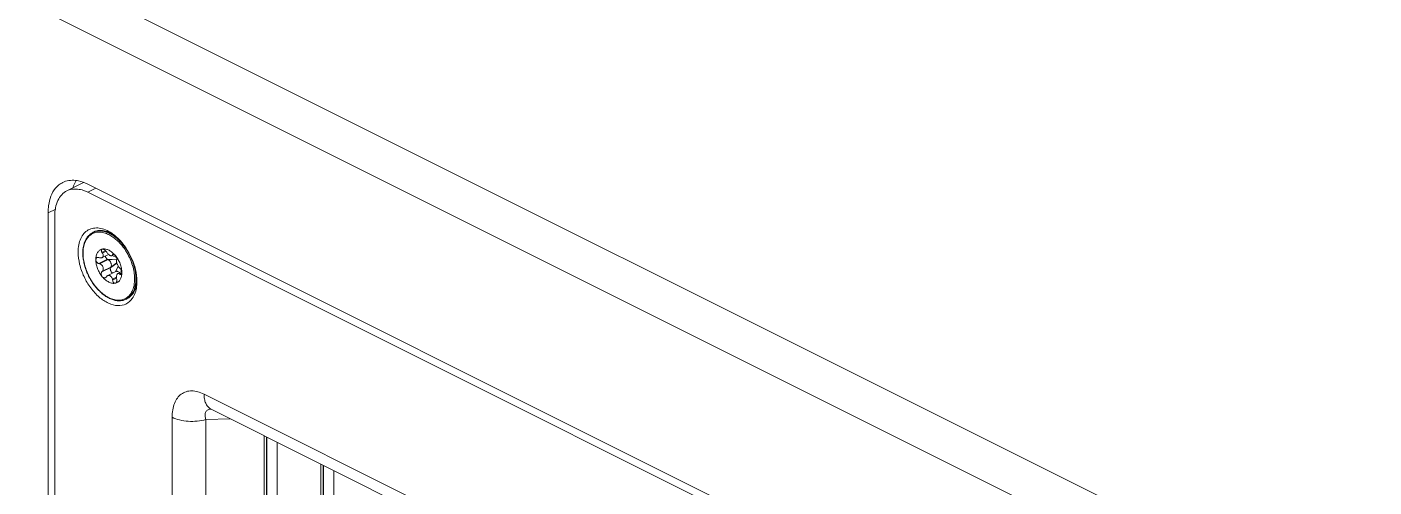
# Model space of a CAD drawing. Header units: millimetres. Extents: x 0 to 2524, y 0 to 1785.
# Drawn here: x 1166.3 to 1281.7, y 854.1 to 893.5 of the extents above; entities that cross this region are included whole.
import ezdxf

# ---------------------------------------------------------------- set-up
doc = ezdxf.new("R2010")
doc.units = ezdxf.units.MM
doc.header["$LTSCALE"] = 0.1
doc.layers.get('0').update_dxf_attribs({"lineweight": 13})

msp = doc.modelspace()

# ---------------------------------------------------------------- linework, layer by layer
for p, q in [((1142.53, 911.15), (1527.2, 718.82)), ((1146.51, 905.51), (1517.31, 720.11)), ((1171.13, 880.19), (1169.71, 879.48)), ((1171.5, 880.06), (1495.07, 718.27)), ((1171.5, 879.36), (1172.19, 879.71)), ((1287.47, 821.38), (1171.5, 879.36)), ((1168.76, 877.92), (1168.11, 877.6)), ((1168.11, 801.39), (1168.11, 877.6)), ((1168.67, 877.31), (1168.67, 801.1)), ((1171.94, 875.92), (1172, 875.95)), ((1172.75, 874.49), (1172.72, 874.49)), ((1172.72, 874.2), (1173.03, 874.36)), ((1172.76, 874.15), (1172.72, 874.2)), ((1173.29, 874.04), (1172.73, 873.76)), ((1173.07, 874.3), (1172.76, 874.15)), ((1173.09, 874.28), (1173.13, 874.22)), ((1173.57, 873.93), (1173.77, 874.03)), ((1173.62, 873.98), (1173.74, 874.04)), ((1173.62, 873.98), (1173.63, 874.01)), ((1173.63, 874.01), (1173.71, 874.05)), ((1172.45, 873.77), (1172.51, 873.75)), ((1172.45, 873.25), (1173.2, 873.62)), ((1172.51, 873.23), (1172.45, 873.25)), ((1172.51, 873.23), (1173.25, 873.6)), ((1172.72, 872.54), (1173.47, 872.91)), ((1172.76, 872.59), (1173.49, 872.95)), ((1173.2, 873.62), (1173.25, 873.6)), ((1174, 873.58), (1173.2, 873.62)), ((1173.99, 873.58), (1173.25, 873.6)), ((1174, 873.29), (1173.47, 872.91)), ((1173.49, 872.95), (1173.47, 872.91)), ((1174, 873.3), (1173.49, 872.95)), ((1173.6, 873.94), (1173.97, 873.77)), ((1174.11, 873.03), (1173.87, 872.55)), ((1174.12, 873.03), (1173.88, 872.55)), ((1173.99, 873.57), (1173.98, 873.53)), ((1174.23, 872.89), (1174.26, 872.86)), ((1172.72, 872.54), (1172.76, 872.59)), ((1173.13, 872.14), (1173.09, 872.1)), ((1173.21, 872.22), (1173.92, 872.57)), ((1173.62, 871.9), (1173.97, 872.08)), ((1173.63, 871.83), (1173.62, 871.9)), ((1173.63, 871.83), (1173.98, 872.01)), ((1173.98, 871.97), (1173.99, 871.91)), ((1174.42, 872.57), (1174.09, 872.4)), ((1174.43, 872.47), (1174.23, 872.37)), ((1174.26, 872.34), (1174.23, 872.37)), ((1174.26, 872.34), (1174.42, 872.42)), ((1174.36, 872.73), (1174.36, 872.54)), ((1174.38, 872.7), (1174.38, 872.55)), ((1173.87, 871.57), (1173.9, 871.58)), ((1173.9, 871.57), (1173.9, 871.57)), ((1174.8, 870.2), (1174.86, 870.23)), ((1181.47, 862.06), (1277.5, 814.04)), ((1182.09, 860.76), (1278.12, 812.74)), ((1178.73, 808.28), (1178.73, 860.08)), ((1183.71, 859.95), (1181.63, 859.89)), ((1181.63, 808.09), (1181.63, 859.89)), ((1186.63, 858.49), (1186.63, 804.26)), ((1186.82, 858.4), (1186.82, 803.98)), ((1186.85, 803.97), (1186.85, 858.38)), ((1187.73, 804.11), (1187.73, 857.94)), ((1191.49, 856.06), (1191.49, 801.83)), ((1191.68, 855.97), (1191.68, 801.55)), ((1191.71, 801.54), (1191.71, 855.95)), ((1192.6, 801.67), (1192.6, 855.51))]:
    msp.add_line(p, q)
msp.add_lwpolyline([(1182.02, 860.79), (1182.01, 860.8), (1182.09, 860.76)])
for centre, radius, start, end in [((1170.17, 878.57), 1.81, 116.6109, 121.7606), ((1170.14, 876.65), 3.04, 63.4059, 67.4574), ((1172.47, 874.85), 1.2, 113.296, 116.5662), ((1171.52, 872.84), 3.63, 53.1021, 55.9169), ((1171.38, 872.66), 3.86, 51.5572, 53.1153), ((1171.26, 872.5), 4.06, 49.3162, 51.5518), ((1171.41, 872.39), 3.86, 46.173, 48.0654), ((1171.25, 872.22), 4.09, 43.3817, 46.1547), ((1174.48, 874.16), 3.4, 180.0006, 180.4861), ((1172.17, 872.53), 2.2, 39.6153, 43.0298), ((1171.17, 872.15), 4.2, 43.1152, 43.3884), ((1171.11, 872.09), 4.28, 41.6542, 43.1103), ((1170.86, 871.87), 4.62, 35.7119, 41.5794), ((1170.85, 871.87), 4.74, 35.7147, 41.5814), ((1171.68, 871.71), 4.03, 1.4294, 3.7819), ((1171.91, 871.71), 3.81, 0.0052, 1.421), ((1173.74, 872.18), 0.622, 281.697, 284.5236), ((1174.2, 871.44), 1.38, 317.6842, 320.5538), ((1174.26, 871.27), 1.2, 296.5682, 299.8233), ((1174.32, 871.31), 1.21, 296.5769, 307.8677), ((1182.49, 861.57), 0.903, 238.9729, 243.4127)]:
    msp.add_arc(centre, radius, start, end)
for points, knots in [([(1168.75, 879.72), (1168.79, 879.76), (1168.92, 879.91), (1169.08, 880.04), (1169.21, 880.11)], [0, 0, 0, 0, 0.255448, 1, 1, 1, 1]), ([(1169.35, 880.19), (1169.52, 880.28), (1169.88, 880.39), (1170.26, 880.4), (1170.45, 880.38)], [0, 0, 0, 0, 0.486874, 1, 1, 1, 1]), ([(1170.51, 880.39), (1170.49, 880.34), (1170.38, 880.15), (1170.3, 879.95), (1170.25, 879.79)], [0, 0, 0, 0, 0.241224, 1, 1, 1, 1]), ([(1170.45, 880.38), (1170.54, 880.37), (1170.9, 880.31), (1171.25, 880.18), (1171.5, 880.06)], [0, 0, 0, 0, 0.236249, 1, 1, 1, 1]), ([(1168.11, 877.6), (1168.11, 877.81), (1168.15, 878.55), (1168.41, 879.31), (1168.75, 879.72)], [0, 0, 0, 0, 0.281293, 1, 1, 1, 1]), ([(1169.71, 879.48), (1169.55, 879.4), (1169.24, 879.16), (1168.91, 878.65), (1168.71, 878.02), (1168.67, 877.56), (1168.67, 877.31)], [0, 0, 0, 0, 0.217166, 0.450361, 0.71044, 1, 1, 1, 1]), ([(1170.63, 879.63), (1170.47, 879.65), (1170.15, 879.64), (1169.85, 879.55), (1169.71, 879.48)], [0, 0, 0, 0, 0.513126, 1, 1, 1, 1]), ([(1171.31, 879.45), (1171.25, 879.48), (1171.03, 879.56), (1170.8, 879.61), (1170.63, 879.63)], [0, 0, 0, 0, 0.261691, 1, 1, 1, 1]), ([(1171.55, 876.13), (1171.69, 876.2), (1172, 876.31), (1172.51, 876.31), (1173.05, 876.15), (1173.39, 875.96), (1173.56, 875.85)], [0, 0, 0, 0, 0.220157, 0.453848, 0.71227, 1, 1, 1, 1]), ([(1170.68, 874.23), (1170.68, 874.44), (1170.71, 874.84), (1170.88, 875.39), (1171.15, 875.84), (1171.41, 876.05), (1171.55, 876.13)], [0, 0, 0, 0, 0.28868, 0.548854, 0.782798, 1, 1, 1, 1]), ([(1171.08, 874.16), (1171.08, 874.36), (1171.11, 874.65), (1171.2, 875.01), (1171.3, 875.25), (1171.42, 875.46), (1171.57, 875.65), (1171.74, 875.81), (1171.87, 875.89), (1171.94, 875.92)], [0, 0, 0, 0, 0.285392, 0.417936, 0.543856, 0.663798, 0.778818, 0.890321, 1, 1, 1, 1]), ([(1173.31, 875.73), (1173.17, 875.8), (1172.9, 875.91), (1172.54, 875.96), (1172.27, 875.94), (1172.08, 875.89), (1171.91, 875.82), (1171.75, 875.72), (1171.6, 875.6), (1171.47, 875.45), (1171.36, 875.28), (1171.27, 875.08), (1171.19, 874.87), (1171.12, 874.55), (1171.1, 874.3), (1171.1, 874.13)], [0, 0, 0, 0, 0.134718, 0.256832, 0.314289, 0.370104, 0.425075, 0.480068, 0.535949, 0.593509, 0.653412, 0.716168, 0.782107, 0.851412, 1, 1, 1, 1]), ([(1172, 875.95), (1172.09, 876), (1172.28, 876.07), (1172.6, 876.1), (1172.93, 876.06), (1173.14, 876), (1173.25, 875.96)], [0, 0, 0, 0, 0.23416, 0.475216, 0.729085, 1, 1, 1, 1]), ([(1173.43, 875.86), (1173.31, 875.92), (1173.06, 876.02), (1172.74, 876.08), (1172.49, 876.08), (1172.32, 876.06), (1172.15, 876.02), (1172.05, 875.98), (1172, 875.95)], [0, 0, 0, 0, 0.278944, 0.534783, 0.655555, 0.772578, 0.886969, 1, 1, 1, 1]), ([(1173.37, 875.83), (1173.25, 875.89), (1173.01, 875.98), (1172.66, 876.06), (1172.36, 876.05), (1172.15, 876.01), (1172.05, 875.97), (1172, 875.95)], [0, 0, 0, 0, 0.278209, 0.534456, 0.772603, 0.887165, 1, 1, 1, 1]), ([(1173.99, 875.26), (1173.89, 875.35), (1173.67, 875.53), (1173.43, 875.67), (1173.31, 875.73)], [0, 0, 0, 0, 0.516834, 1, 1, 1, 1]), ([(1173.72, 875.62), (1173.69, 875.64), (1173.58, 875.72), (1173.46, 875.78), (1173.37, 875.83)], [0, 0, 0, 0, 0.25686, 1, 1, 1, 1]), ([(1173.78, 875.65), (1173.75, 875.67), (1173.64, 875.75), (1173.52, 875.81), (1173.43, 875.86)], [0, 0, 0, 0, 0.25686, 1, 1, 1, 1]), ([(1174.07, 875.34), (1174.04, 875.37), (1173.93, 875.47), (1173.81, 875.56), (1173.72, 875.62)], [0, 0, 0, 0, 0.255737, 1, 1, 1, 1]), ([(1173.91, 875.58), (1174.42, 875.13), (1175.25, 874), (1175.66, 872.66), (1175.71, 871.97)], [0, 0, 0, 0, 0.499998, 1, 1, 1, 1]), ([(1174.39, 875.01), (1174.37, 875.04), (1174.26, 875.16), (1174.15, 875.27), (1174.07, 875.34)], [0, 0, 0, 0, 0.254414, 1, 1, 1, 1]), ([(1175.32, 870.25), (1175.18, 870.06), (1174.81, 869.72), (1174.04, 869.59), (1173.22, 869.83), (1172.43, 870.37), (1171.72, 871.15), (1171.15, 872.12), (1170.78, 873.16), (1170.68, 873.88), (1170.68, 874.23)], [0, 0, 0, 0, 0.093914, 0.18813, 0.295826, 0.421919, 0.563565, 0.713337, 0.861833, 1, 1, 1, 1]), ([(1174.8, 870.2), (1174.71, 870.15), (1174.53, 870.09), (1174.24, 870.05), (1173.93, 870.07), (1173.61, 870.16), (1173.29, 870.3), (1172.97, 870.49), (1172.67, 870.73), (1172.37, 871.02), (1172.1, 871.34), (1171.84, 871.7), (1171.62, 872.08), (1171.43, 872.49), (1171.28, 872.9), (1171.17, 873.32), (1171.1, 873.73), (1171.08, 874), (1171.08, 874.13)], [0, 0, 0, 0, 0.046162, 0.093539, 0.14319, 0.195908, 0.252154, 0.312065, 0.375489, 0.442037, 0.511131, 0.58206, 0.65402, 0.726157, 0.797611, 0.867553, 0.935227, 1, 1, 1, 1]), ([(1171.1, 874.13), (1171.1, 873.96), (1171.13, 873.6), (1171.25, 873.06), (1171.43, 872.52), (1171.68, 872), (1171.98, 871.52), (1172.33, 871.08), (1172.72, 870.71), (1173.12, 870.42), (1173.47, 870.25), (1173.75, 870.16), (1173.95, 870.12), (1174.14, 870.11), (1174.33, 870.12), (1174.51, 870.16), (1174.68, 870.22), (1174.84, 870.31), (1174.98, 870.42), (1175.11, 870.56), (1175.22, 870.71), (1175.31, 870.89), (1175.42, 871.15), (1175.47, 871.37), (1175.49, 871.52)], [0, 0, 0, 0, 0.068636, 0.141294, 0.216628, 0.293067, 0.36896, 0.442698, 0.512838, 0.578246, 0.638256, 0.666243, 0.692947, 0.718503, 0.743108, 0.767017, 0.790534, 0.813988, 0.837717, 0.862037, 0.887221, 0.913488, 0.940997, 1, 1, 1, 1]), ([(1172.19, 873.59), (1172.19, 873.7), (1172.21, 873.87), (1172.27, 874.07), (1172.34, 874.2), (1172.42, 874.31), (1172.52, 874.4), (1172.63, 874.46), (1172.71, 874.49), (1172.75, 874.49)], [0, 0, 0, 0, 0.292489, 0.425478, 0.549994, 0.667323, 0.77954, 0.889431, 1, 1, 1, 1]), ([(1172.72, 874.49), (1172.72, 874.48), (1172.7, 874.47), (1172.68, 874.44), (1172.67, 874.41), (1172.66, 874.36), (1172.68, 874.29), (1172.7, 874.23), (1172.72, 874.2)], [0, 0, 0, 0, 0.097885, 0.196945, 0.302948, 0.419624, 0.688587, 1, 1, 1, 1]), ([(1172.73, 873.76), (1172.74, 873.76), (1172.77, 873.78), (1172.8, 873.82), (1172.82, 873.86), (1172.83, 873.92), (1172.83, 873.97), (1172.81, 874.05), (1172.78, 874.11), (1172.76, 874.15)], [0, 0, 0, 0, 0.11066, 0.218773, 0.328694, 0.444664, 0.569516, 0.704271, 1, 1, 1, 1]), ([(1172.75, 874.49), (1172.79, 874.5), (1172.87, 874.51), (1173, 874.5), (1173.13, 874.47), (1173.32, 874.4), (1173.54, 874.27), (1173.71, 874.12), (1173.78, 874.03)], [0, 0, 0, 0, 0.102583, 0.210144, 0.32398, 0.444974, 0.708853, 1, 1, 1, 1]), ([(1173.09, 874.28), (1173.07, 874.31), (1173.02, 874.37), (1172.95, 874.44), (1172.88, 874.47), (1172.83, 874.49), (1172.78, 874.5), (1172.75, 874.49)], [0, 0, 0, 0, 0.280746, 0.557076, 0.685088, 0.802432, 1, 1, 1, 1]), ([(1173.29, 874.03), (1173.26, 874.06), (1173.2, 874.12), (1173.15, 874.19), (1173.13, 874.22)], [0, 0, 0, 0, 0.500571, 1, 1, 1, 1]), ([(1173.57, 873.93), (1173.56, 873.92), (1173.55, 873.92), (1173.52, 873.92), (1173.48, 873.92), (1173.43, 873.94), (1173.37, 873.97), (1173.31, 874.01), (1173.29, 874.03)], [0, 0, 0, 0, 0.081289, 0.172033, 0.275865, 0.394549, 0.674735, 1, 1, 1, 1]), ([(1173.62, 873.98), (1173.61, 873.97), (1173.6, 873.95), (1173.58, 873.93), (1173.57, 873.93)], [0, 0, 0, 0, 0.516987, 1, 1, 1, 1]), ([(1173.66, 874.05), (1173.65, 874.04), (1173.64, 874.03), (1173.63, 874.02), (1173.63, 874.01)], [0, 0, 0, 0, 0.479654, 1, 1, 1, 1]), ([(1173.77, 874.03), (1173.76, 874.03), (1173.74, 874.04), (1173.71, 874.05), (1173.68, 874.06), (1173.67, 874.05), (1173.66, 874.05)], [0, 0, 0, 0, 0.309007, 0.574685, 0.801106, 1, 1, 1, 1]), ([(1173.87, 873.94), (1173.85, 873.95), (1173.82, 873.99), (1173.79, 874.01), (1173.77, 874.03)], [0, 0, 0, 0, 0.531627, 1, 1, 1, 1]), ([(1175.49, 872.36), (1175.47, 872.55), (1175.39, 872.94), (1175.2, 873.51), (1174.94, 874.06), (1174.73, 874.4), (1174.61, 874.57)], [0, 0, 0, 0, 0.24093, 0.491799, 0.746855, 1, 1, 1, 1]), ([(1175.6, 872.37), (1175.58, 872.57), (1175.5, 872.97), (1175.31, 873.55), (1175.04, 874.11), (1174.82, 874.47), (1174.7, 874.64)], [0, 0, 0, 0, 0.240938, 0.491809, 0.746861, 1, 1, 1, 1]), ([(1172.29, 873.76), (1172.27, 873.75), (1172.25, 873.73), (1172.22, 873.69), (1172.2, 873.64), (1172.19, 873.61), (1172.19, 873.59)], [0, 0, 0, 0, 0.236599, 0.476208, 0.728722, 1, 1, 1, 1]), ([(1172.75, 872.12), (1172.67, 872.23), (1172.51, 872.45), (1172.33, 872.82), (1172.22, 873.2), (1172.19, 873.46), (1172.19, 873.59)], [0, 0, 0, 0, 0.254359, 0.512919, 0.764766, 1, 1, 1, 1]), ([(1172.19, 873.59), (1172.19, 873.55), (1172.21, 873.48), (1172.27, 873.38), (1172.35, 873.29), (1172.42, 873.26), (1172.45, 873.25)], [0, 0, 0, 0, 0.239462, 0.49734, 0.756045, 1, 1, 1, 1]), ([(1172.45, 873.77), (1172.42, 873.77), (1172.38, 873.78), (1172.33, 873.77), (1172.3, 873.77), (1172.29, 873.76)], [0, 0, 0, 0, 0.525273, 0.767904, 1, 1, 1, 1]), ([(1172.51, 873.75), (1172.53, 873.74), (1172.57, 873.73), (1172.63, 873.73), (1172.68, 873.74), (1172.71, 873.75), (1172.73, 873.76)], [0, 0, 0, 0, 0.273271, 0.531241, 0.772973, 1, 1, 1, 1]), ([(1172.51, 873.23), (1172.58, 873.21), (1172.67, 873.16), (1172.76, 873.05), (1172.81, 872.96), (1172.83, 872.86), (1172.83, 872.76), (1172.81, 872.66), (1172.78, 872.61), (1172.76, 872.59)], [0, 0, 0, 0, 0.249375, 0.381505, 0.514159, 0.64429, 0.769426, 0.888065, 1, 1, 1, 1]), ([(1173.2, 873.62), (1173.17, 873.63), (1173.13, 873.66), (1173.07, 873.73), (1173.03, 873.8), (1173.01, 873.86), (1173, 873.89)], [0, 0, 0, 0, 0.224639, 0.474754, 0.738214, 1, 1, 1, 1]), ([(1173.49, 872.95), (1173.5, 872.97), (1173.52, 873.03), (1173.53, 873.11), (1173.52, 873.2), (1173.49, 873.3), (1173.45, 873.39), (1173.39, 873.48), (1173.32, 873.55), (1173.27, 873.58), (1173.25, 873.6)], [0, 0, 0, 0, 0.100163, 0.214155, 0.341032, 0.476829, 0.616268, 0.753439, 0.882721, 1, 1, 1, 1]), ([(1173.65, 872.43), (1173.63, 872.44), (1173.59, 872.47), (1173.54, 872.52), (1173.5, 872.58), (1173.46, 872.65), (1173.44, 872.73), (1173.43, 872.81), (1173.45, 872.88), (1173.47, 872.91)], [0, 0, 0, 0, 0.117575, 0.247234, 0.384697, 0.524378, 0.660423, 0.787463, 1, 1, 1, 1]), ([(1173.99, 873.57), (1174, 873.58), (1174, 873.6), (1174, 873.64), (1174, 873.69), (1173.98, 873.75), (1173.94, 873.84), (1173.89, 873.91), (1173.87, 873.94)], [0, 0, 0, 0, 0.081914, 0.180348, 0.294769, 0.423159, 0.707611, 1, 1, 1, 1]), ([(1173.87, 873.94), (1173.96, 873.83), (1174.11, 873.61), (1174.29, 873.24), (1174.4, 872.86), (1174.43, 872.6), (1174.43, 872.47)], [0, 0, 0, 0, 0.254359, 0.512919, 0.764766, 1, 1, 1, 1]), ([(1174.23, 872.89), (1174.21, 872.91), (1174.17, 872.95), (1174.12, 873.02), (1174.07, 873.11), (1174.03, 873.21), (1173.99, 873.3), (1173.97, 873.39), (1173.97, 873.47), (1173.98, 873.51), (1173.98, 873.53)], [0, 0, 0, 0, 0.110696, 0.240625, 0.384178, 0.53292, 0.676665, 0.805968, 0.914467, 1, 1, 1, 1]), ([(1174.42, 872.57), (1174.41, 872.6), (1174.4, 872.66), (1174.36, 872.74), (1174.32, 872.81), (1174.28, 872.85), (1174.26, 872.86)], [0, 0, 0, 0, 0.274561, 0.545123, 0.791997, 1, 1, 1, 1]), ([(1172.72, 872.54), (1172.7, 872.52), (1172.67, 872.45), (1172.66, 872.34), (1172.69, 872.22), (1172.73, 872.15), (1172.75, 872.12)], [0, 0, 0, 0, 0.226942, 0.475503, 0.738548, 1, 1, 1, 1]), ([(1172.75, 872.12), (1172.77, 872.1), (1172.81, 872.07), (1172.88, 872.03), (1172.95, 872.02), (1173, 872.03), (1173.02, 872.04)], [0, 0, 0, 0, 0.278794, 0.535291, 0.771972, 1, 1, 1, 1]), ([(1173.87, 871.57), (1173.83, 871.56), (1173.74, 871.55), (1173.6, 871.56), (1173.45, 871.6), (1173.31, 871.66), (1173.16, 871.75), (1172.97, 871.89), (1172.83, 872.03), (1172.75, 872.12)], [0, 0, 0, 0, 0.100852, 0.207172, 0.320423, 0.441479, 0.570535, 0.707242, 1, 1, 1, 1]), ([(1173.02, 872.04), (1173.03, 872.05), (1173.06, 872.07), (1173.08, 872.09), (1173.09, 872.1)], [0, 0, 0, 0, 0.491084, 1, 1, 1, 1]), ([(1173.13, 872.14), (1173.14, 872.16), (1173.16, 872.19), (1173.2, 872.21), (1173.21, 872.22)], [0, 0, 0, 0, 0.51023, 1, 1, 1, 1]), ([(1173.21, 872.22), (1173.23, 872.23), (1173.28, 872.24), (1173.34, 872.24), (1173.41, 872.22), (1173.47, 872.18), (1173.52, 872.13), (1173.58, 872.04), (1173.61, 871.95), (1173.62, 871.9)], [0, 0, 0, 0, 0.109461, 0.218418, 0.33058, 0.449317, 0.576567, 0.712229, 1, 1, 1, 1]), ([(1173.63, 871.83), (1173.63, 871.79), (1173.66, 871.72), (1173.7, 871.64), (1173.75, 871.6), (1173.79, 871.57), (1173.83, 871.56), (1173.86, 871.56), (1173.87, 871.57)], [0, 0, 0, 0, 0.297992, 0.57064, 0.692364, 0.803082, 0.904393, 1, 1, 1, 1]), ([(1174.43, 872.47), (1174.43, 872.36), (1174.41, 872.2), (1174.35, 872.01), (1174.29, 871.88), (1174.22, 871.77), (1174.12, 871.68), (1174.02, 871.61), (1173.94, 871.58), (1173.9, 871.57)], [0, 0, 0, 0, 0.292043, 0.425248, 0.550191, 0.667997, 0.780507, 0.890228, 1, 1, 1, 1]), ([(1173.9, 871.58), (1173.91, 871.58), (1173.93, 871.6), (1173.95, 871.62), (1173.97, 871.66), (1174, 871.72), (1174.01, 871.8), (1174, 871.87), (1173.99, 871.91)], [0, 0, 0, 0, 0.096427, 0.2004, 0.313931, 0.437364, 0.708911, 1, 1, 1, 1]), ([(1174.05, 872.58), (1174.03, 872.59), (1173.99, 872.59), (1173.95, 872.58), (1173.93, 872.58), (1173.92, 872.57)], [0, 0, 0, 0, 0.520186, 0.762961, 1, 1, 1, 1]), ([(1174.09, 872.4), (1174.08, 872.4), (1174.05, 872.38), (1174.03, 872.34), (1174, 872.3), (1173.99, 872.24), (1173.97, 872.18), (1173.97, 872.09), (1173.97, 872.02), (1173.98, 871.97)], [0, 0, 0, 0, 0.083137, 0.178761, 0.289183, 0.4138, 0.55033, 0.6957, 1, 1, 1, 1]), ([(1174.22, 872.47), (1174.2, 872.5), (1174.14, 872.54), (1174.08, 872.57), (1174.05, 872.58)], [0, 0, 0, 0, 0.534828, 1, 1, 1, 1]), ([(1174.23, 872.37), (1174.22, 872.38), (1174.19, 872.4), (1174.16, 872.41), (1174.12, 872.41), (1174.1, 872.41), (1174.09, 872.4)], [0, 0, 0, 0, 0.288082, 0.541806, 0.772346, 1, 1, 1, 1]), ([(1174.26, 872.34), (1174.27, 872.33), (1174.29, 872.32), (1174.32, 872.31), (1174.34, 872.31), (1174.36, 872.31), (1174.37, 872.32)], [0, 0, 0, 0, 0.294551, 0.551982, 0.781276, 1, 1, 1, 1]), ([(1174.37, 872.32), (1174.38, 872.32), (1174.4, 872.34), (1174.41, 872.37), (1174.43, 872.42), (1174.43, 872.45), (1174.43, 872.47)], [0, 0, 0, 0, 0.190975, 0.416283, 0.686233, 1, 1, 1, 1]), ([(1174.43, 872.47), (1174.43, 872.48), (1174.43, 872.51), (1174.42, 872.54), (1174.42, 872.57)], [0, 0, 0, 0, 0.238011, 1, 1, 1, 1]), ([(1174.86, 870.23), (1174.92, 870.26), (1175.04, 870.34), (1175.19, 870.5), (1175.32, 870.68), (1175.48, 870.96), (1175.57, 871.29), (1175.62, 871.64), (1175.63, 871.83), (1175.63, 871.93)], [0, 0, 0, 0, 0.107509, 0.217606, 0.33198, 0.451961, 0.711547, 0.852303, 1, 1, 1, 1]), ([(1175.27, 870.56), (1175.34, 870.64), (1175.46, 870.83), (1175.59, 871.16), (1175.67, 871.54), (1175.69, 871.8), (1175.69, 871.94)], [0, 0, 0, 0, 0.222615, 0.462293, 0.721342, 1, 1, 1, 1]), ([(1175.72, 871.72), (1175.72, 871.57), (1175.69, 871.06), (1175.53, 870.55), (1175.32, 870.25)], [0, 0, 0, 0, 0.278051, 1, 1, 1, 1]), ([(1175.52, 871.93), (1175.52, 871.96), (1175.51, 872.11), (1175.5, 872.25), (1175.49, 872.36)], [0, 0, 0, 0, 0.244432, 1, 1, 1, 1]), ([(1175.49, 871.52), (1175.49, 871.55), (1175.51, 871.69), (1175.52, 871.82), (1175.52, 871.93)], [0, 0, 0, 0, 0.24358, 1, 1, 1, 1]), ([(1175.63, 871.93), (1175.63, 871.96), (1175.63, 872.11), (1175.62, 872.26), (1175.6, 872.37)], [0, 0, 0, 0, 0.244425, 1, 1, 1, 1]), ([(1175.69, 871.58), (1175.67, 871.43), (1175.61, 871.14), (1175.46, 870.81), (1175.3, 870.59), (1175.17, 870.44), (1175.02, 870.32), (1174.92, 870.26), (1174.86, 870.23)], [0, 0, 0, 0, 0.278338, 0.534003, 0.654847, 0.77204, 0.886673, 1, 1, 1, 1]), ([(1175.06, 870.35), (1175.08, 870.37), (1175.13, 870.41), (1175.19, 870.46), (1175.22, 870.51)], [0, 0, 0, 0, 0.247404, 1, 1, 1, 1]), ([(1178.73, 860.08), (1178.73, 860.29), (1178.76, 860.69), (1178.91, 861.26), (1179.16, 861.73), (1179.5, 862.08), (1179.94, 862.3), (1180.43, 862.36), (1180.95, 862.28), (1181.29, 862.15), (1181.47, 862.06)], [0, 0, 0, 0, 0.148656, 0.284248, 0.406936, 0.520005, 0.629453, 0.742529, 0.865156, 1, 1, 1, 1]), ([(1181.47, 862.06), (1181.47, 861.92), (1181.49, 861.66), (1181.59, 861.29), (1181.77, 860.99), (1181.94, 860.85), (1182.03, 860.8)], [0, 0, 0, 0, 0.287928, 0.548359, 0.782782, 1, 1, 1, 1]), ([(1181.63, 859.89), (1181.59, 859.99), (1181.54, 860.18), (1181.56, 860.48), (1181.74, 860.71), (1181.93, 860.77), (1182.02, 860.78)], [0, 0, 0, 0, 0.280087, 0.522337, 0.746622, 1, 1, 1, 1]), ([(1178.73, 860.08), (1178.93, 859.98), (1179.39, 859.82), (1180.37, 859.68), (1181.14, 859.75), (1181.63, 859.89)], [0, 0, 0, 0, 0.228652, 0.48496, 1, 1, 1, 1])]:
    msp.add_open_spline(points, degree=3, knots=knots)

doc.saveas('drawing.dxf')
